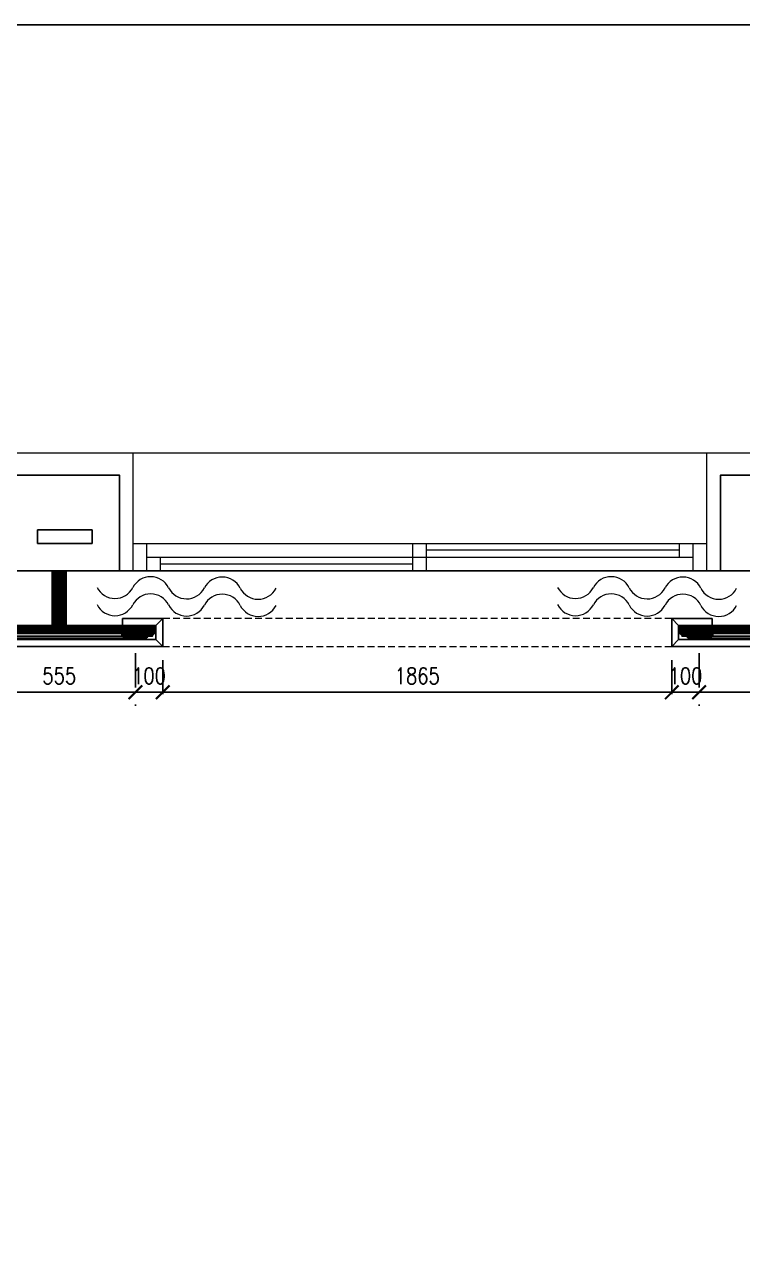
# Model space of a CAD drawing. Header units: inches. Extents: x -12478 to 399182, y -23212 to 525552.
# Drawn here: x 53392 to 56018, y 9815 to 14342 of the extents above; entities that cross this region are included whole.
import ezdxf

# ---------------------------------------------------------------- set-up
doc = ezdxf.new("R2010")
doc.units = ezdxf.units.IN
doc.header["$LTSCALE"] = 1000
doc.header["$MEASUREMENT"] = 0
doc.linetypes.add('HIDDEN', pattern=[0.375, 0.25, -0.125])
doc.linetypes.add('HIDDEN2', pattern=[0.1875, 0.125, -0.0625])
for name, color, linetype in [('8', 8, 'Continuous'), ('A-DIM', 9, 'Continuous'), ('A-WALL', 7, 'Continuous')]:
    doc.layers.add(name, color=color, linetype=linetype)
for name, color, linetype, lineweight in [('A-GLAZ', 134, 'Continuous', 18), ('A-WALL-TILE', 8, 'Continuous', 9), ('Sanitaire', 253, 'Continuous', 0), ('Wood treillis', 111, 'Continuous', 0)]:
    doc.layers.add(name, color=color, linetype=linetype, lineweight=lineweight)
doc.layers.add('Stone-GRG', color=7, linetype='Continuous', lineweight=0, true_color=0xfff2cc)
doc.styles.add('ZZ-Dim All', font='romans.shx', dxfattribs={"width": 0.8})
doc.dimstyles.new('DIM-100', dxfattribs={"dimscale": 50, "dimtxt": 1.25, "dimasz": 1, "dimexe": 1, "dimexo": 1, "dimgap": 0.6, "dimtad": 1, "dimdec": 0, "dimrnd": 5, "dimdsep": 46, "dimtxsty": 'ZZ-Dim All', "dimblk1": 'ARCHTICK', "dimblk2": 'ARCHTICK', "dimsah": 1, "dimcen": 1, "dimdle": 1, "dimclrd": 256, "dimclre": 8, "dimclrt": 256, "dimazin": 2, "dimtfac": 1, "dimtdec": 0, "dimtix": 1, "dimtmove": 2, "dimatfit": 2, "dimfxl": 0.1, "dimtolj": 1, "dimtzin": 0, "dimlwd": -1, "dimlwe": -1, "dimarcsym": 0})
pattern_1 = [(45, (46791.71627383021, 0), (-1.767766952966369, 1.767766952966369), [])]

# ---------------------------------------------------------------- blocks, each defined once
blk = doc.blocks.new('A$Cb2b8bae5')
at = {"layer": 'Sanitaire', "color": 1}
for centre, start, end in [((9.13221980514345, 589.8015865447833), 296.5605406640185, 62.84035167908414), ((72.03542323759166, 589.8015865447833), 296.5605406640185, 62.84035167908414), ((74.80697163486866, 458.4262281471656), 116.5605406640185, 242.8403516790841), ((137.7101750673169, 458.4262281471656), 116.5605406640185, 242.8403516790841), ((7.762121669594308, 327.7447607726881), 296.5605406640185, 62.84035167908414), ((70.66532510204252, 327.7447607726881), 296.5605406640185, 62.84035167908414), ((73.43687349931952, 196.3694023750704), 116.5605406640185, 242.8403516790841), ((136.3400769317677, 196.3694023750704), 116.5605406640185, 242.8403516790841), ((6.392023534045165, 65.68793500059292), 296.5605406640185, 62.84035167908414), ((69.29522696649337, 65.68793500059292), 296.5605406640185, 62.84035167908414)]:
    blk.add_arc(centre, 73.43816756634935, start, end, dxfattribs=at)
blk = doc.blocks.new('_ARCHTICK')
at = {"color": 0, "linetype": 'ByBlock', "const_width": 0.15}
blk.add_lwpolyline([(-0.5, -0.5), (0.5, 0.5)], dxfattribs=at)
blk = doc.blocks.new('*D449')
at = {"layer": 'A-DIM', "color": 8, "linetype": 'HIDDEN2', "transparency": 16777216}
for p, q in [((53240.19184824326, 12042.73675491436), (53240.19184824326, 11850)), ((53797.23609191956, 12042.73675491691), (53797.23609191956, 11850))]:
    blk.add_line(p, q, dxfattribs=at)
at = {"layer": 'A-DIM', "transparency": 16777216}
blk.add_line((53190.19184824326, 11900), (53847.23609191956, 11900), dxfattribs=at)
at = {"layer": 'Defpoints', "color": 0, "transparency": 16777216}
for p in [(53240.19184824326, 12092.73675491436), (53797.23609191956, 12092.73675491691, -1.466518336033709e-07), (53797.23609191956, 11900)]:
    blk.add_point(p, dxfattribs=at)
at = {"layer": 'A-DIM', "transparency": 16777216, "xscale": 50, "yscale": 50, "zscale": 50, "rotation": 180}
blk.add_blockref('_ARCHTICK', (53240.19184824326, 11900), dxfattribs=at)
at = {"layer": 'A-DIM', "transparency": 16777216, "xscale": 50, "yscale": 50, "zscale": 50}
blk.add_blockref('_ARCHTICK', (53797.23609191956, 11900), dxfattribs=at)
at = {"layer": 'A-DIM', "color": 3, "transparency": 16777216, "insert": (53518.71397008142, 11960), "char_height": 60, "attachment_point": 5, "style": 'ZZ-Dim All'}
blk.add_mtext('\\A1;555', dxfattribs=at)
blk = doc.blocks.new('*D450')
at = {"layer": 'A-DIM', "color": 8, "linetype": 'HIDDEN2', "transparency": 16777216}
for p, q in [((53797.23609191956, 12042.73675491691), (53797.23609191956, 11850)), ((53897.2366917101, 12017.73865940354), (53897.2366917101, 11850))]:
    blk.add_line(p, q, dxfattribs=at)
at = {"layer": 'A-DIM', "transparency": 16777216}
for p, q in [((53797.23609191956, 11900), (53747.23609191956, 11900)), ((53797.23609191956, 11900), (53897.2366917101, 11900)), ((53897.2366917101, 11900), (53947.2366917101, 11900))]:
    blk.add_line(p, q, dxfattribs=at)
at = {"layer": 'Defpoints', "color": 0, "transparency": 16777216}
for p in [(53797.23609191956, 12092.73675491691, -1.466518336033709e-07), (53897.2366917101, 12067.73865940354), (53897.2366917101, 11900)]:
    blk.add_point(p, dxfattribs=at)
at = {"layer": 'A-DIM', "transparency": 16777216, "xscale": 50, "yscale": 50, "zscale": 50}
blk.add_blockref('_ARCHTICK', (53797.23609191956, 11900), dxfattribs=at)
at = {"layer": 'A-DIM', "transparency": 16777216, "xscale": 50, "yscale": 50, "zscale": 50, "rotation": 180}
blk.add_blockref('_ARCHTICK', (53897.2366917101, 11900), dxfattribs=at)
at = {"layer": 'A-DIM', "color": 3, "transparency": 16777216, "insert": (53847.23639181483, 11960), "char_height": 60, "attachment_point": 5, "style": 'ZZ-Dim All'}
blk.add_mtext('\\A1;100', dxfattribs=at)
blk = doc.blocks.new('*D451')
at = {"layer": 'A-DIM', "color": 8, "linetype": 'HIDDEN2', "transparency": 16777216}
for p, q in [((53897.2366917101, 12017.73865940354), (53897.2366917101, 11850)), ((55760.55509512847, 12017.73865940354), (55760.55509512847, 11850))]:
    blk.add_line(p, q, dxfattribs=at)
at = {"layer": 'A-DIM', "transparency": 16777216}
blk.add_line((53847.2366917101, 11900), (55810.55509512847, 11900), dxfattribs=at)
at = {"layer": 'Defpoints', "color": 0, "transparency": 16777216}
for p in [(53897.2366917101, 12067.73865940354), (55760.55509512847, 12067.73865940354), (55760.55509512847, 11900)]:
    blk.add_point(p, dxfattribs=at)
at = {"layer": 'A-DIM', "transparency": 16777216, "xscale": 50, "yscale": 50, "zscale": 50, "rotation": 180}
blk.add_blockref('_ARCHTICK', (53897.2366917101, 11900), dxfattribs=at)
at = {"layer": 'A-DIM', "transparency": 16777216, "xscale": 50, "yscale": 50, "zscale": 50}
blk.add_blockref('_ARCHTICK', (55760.55509512847, 11900), dxfattribs=at)
at = {"layer": 'A-DIM', "color": 3, "transparency": 16777216, "insert": (54828.89589341928, 11960), "char_height": 60, "attachment_point": 5, "style": 'ZZ-Dim All'}
blk.add_mtext('\\A1;1865', dxfattribs=at)
blk = doc.blocks.new('*D452')
at = {"layer": 'A-DIM', "color": 8, "linetype": 'HIDDEN2', "transparency": 16777216}
for p, q in [((55860.55495636661, 12042.73675491436), (55860.55495636661, 11850)), ((55760.55509512847, 12017.73865940354), (55760.55509512847, 11850))]:
    blk.add_line(p, q, dxfattribs=at)
at = {"layer": 'A-DIM', "transparency": 16777216}
for p, q in [((55760.55509512847, 11900), (55710.55509512847, 11900)), ((55760.55509512847, 11900), (55860.55495636661, 11900)), ((55860.55495636661, 11900), (55910.55495636661, 11900))]:
    blk.add_line(p, q, dxfattribs=at)
at = {"layer": 'Defpoints', "color": 0, "transparency": 16777216}
for p in [(55860.55495636661, 12092.73675491436), (55760.55509512847, 12067.73865940354), (55860.55495636661, 11900)]:
    blk.add_point(p, dxfattribs=at)
at = {"layer": 'A-DIM', "transparency": 16777216, "xscale": 50, "yscale": 50, "zscale": 50}
blk.add_blockref('_ARCHTICK', (55760.55509512847, 11900), dxfattribs=at)
at = {"layer": 'A-DIM', "transparency": 16777216, "xscale": 50, "yscale": 50, "zscale": 50, "rotation": 180}
blk.add_blockref('_ARCHTICK', (55860.55495636661, 11900), dxfattribs=at)
at = {"layer": 'A-DIM', "color": 3, "transparency": 16777216, "insert": (55810.55502574754, 11960), "char_height": 60, "attachment_point": 5, "style": 'ZZ-Dim All'}
blk.add_mtext('\\A1;100', dxfattribs=at)
blk = doc.blocks.new('*D453')
at = {"layer": 'A-DIM', "color": 8, "linetype": 'HIDDEN2', "transparency": 16777216}
for p, q in [((55860.55495636661, 12042.73675491436), (55860.55495636661, 11850)), ((56417.59920004292, 12042.73675491691), (56417.59920004292, 11850))]:
    blk.add_line(p, q, dxfattribs=at)
at = {"layer": 'A-DIM', "transparency": 16777216}
blk.add_line((55810.55495636661, 11900), (56467.59920004292, 11900), dxfattribs=at)
at = {"layer": 'Defpoints', "color": 0, "transparency": 16777216}
for p in [(55860.55495636661, 12092.73675491436), (56417.59920004292, 12092.73675491691, -1.46651833603371e-07), (56417.59920004292, 11900)]:
    blk.add_point(p, dxfattribs=at)
at = {"layer": 'A-DIM', "transparency": 16777216, "xscale": 50, "yscale": 50, "zscale": 50, "rotation": 180}
blk.add_blockref('_ARCHTICK', (55860.55495636661, 11900), dxfattribs=at)
at = {"layer": 'A-DIM', "transparency": 16777216, "xscale": 50, "yscale": 50, "zscale": 50}
blk.add_blockref('_ARCHTICK', (56417.59920004292, 11900), dxfattribs=at)
at = {"layer": 'A-DIM', "color": 3, "transparency": 16777216, "insert": (56139.07707820476, 11960), "char_height": 60, "attachment_point": 5, "style": 'ZZ-Dim All'}
blk.add_mtext('\\A1;555', dxfattribs=at)

msp = doc.modelspace()

# ---------------------------------------------------------------- hatches: boundary and pattern name
at = {"layer": 'Stone-GRG'}
h = msp.add_hatch(dxfattribs=at)
h.set_pattern_fill('ANSI31', color=253, scale=20)
h.set_pattern_definition(pattern_1)
h.paths.add_polyline_path([(53544.58524808633, 12344.48587691222), (53492.84416849907, 12344.48587691222), (53492.84269091714, 12144.47970567746), (53518.71397008141, 12144.47970567746), (53544.5837705044, 12144.47970567746)])
at = {"layer": 'Stone-GRG', "lineweight": 0}
h = msp.add_hatch(dxfattribs=at)
h.set_pattern_fill('ANSI31', color=253, scale=20)
h.set_pattern_definition(pattern_1)
h.paths.add_polyline_path([(53246.43667757841, 12144.47970567746), (53165.19121513823, 12144.47970567746), (53165.19197859622, 12117.73675491691), (53170.19121513826, 12117.73675491691, 0.4142135623961107), (53177.69121513803, 12110.23675491703), (53177.69121513803, 12105.23675491691), (53190.19166314771, 12105.23675491691), (53195.19249037659, 12105.23675491691, 0.4142135623958267), (53202.69249037636, 12097.73675491703), (53202.69249037636, 12092.7386260916), (53277.69120611016, 12092.7386260916), (53277.69120611016, 12097.73853383668), (53277.85452050387, 12097.73853323399, 0.4078495229997883), (53285.19120611016, 12105.23675491691), (53290.18967790925, 12105.23675491674), (53290.189444636, 12115.23864487109), (53246.43667757841, 12115.23864487126)])
h.paths.add_polyline_path([(53790.9912625844, 12144.47970567746), (53518.71397008141, 12144.47970567746), (53246.43667757841, 12144.47970567746), (53246.43667757841, 12115.23864487126), (53290.189444636, 12115.23864487109), (53518.71397008141, 12115.23864487126), (53790.9912625844, 12115.23864487127)])
h.paths.add_polyline_path([(53867.23672502456, 12117.73675491691), (53872.23672502459, 12117.73675491691), (53872.23672502459, 12144.47970567746), (53790.9912625844, 12144.47970567746), (53790.9912625844, 12115.23864487126), (53747.23849552681, 12115.23864487109), (53747.23826225402, 12105.23677412053), (53752.23673405266, 12105.23675491691, 0.41421356238304), (53759.73673405266, 12097.73675491709), (53759.73673405266, 12092.7386260916), (53834.73544978647, 12092.7386260916), (53834.73544978647, 12097.73675491703, 0.4142135623958267), (53842.23544978623, 12105.23675491691), (53847.23627701512, 12105.23675491691), (53859.73672502479, 12105.23675491691), (53859.73672502479, 12110.23675491703, 0.4142135623961107)])
h = msp.add_hatch(dxfattribs=at)
h.set_pattern_fill('ANSI31', color=253, scale=20)
h.set_pattern_definition([(45, (46771.37612024166, -1.818989403545856e-12), (-1.767766952966369, 1.767766952966369), [])])
h.paths.add_polyline_path([(56411.35437070776, 12144.47970567746), (56492.59983314793, 12144.47970567746), (56492.59906968995, 12117.73675491691), (56487.59983314791, 12117.73675491691, -0.4142135623961107), (56480.09983314814, 12110.23675491703), (56480.09983314814, 12105.23675491691), (56467.59938513847, 12105.23675491691), (56462.59855790959, 12105.23675491691, -0.4142135623958267), (56455.09855790982, 12097.73675491703), (56455.09855790982, 12092.73862609159), (56380.09984217602, 12092.73862609159), (56380.09984217602, 12097.73853383668), (56379.9365277823, 12097.73853323399, -0.4078495229997883), (56372.59984217602, 12105.23675491691), (56367.60137037692, 12105.23675491673), (56367.60160365017, 12115.23864487108), (56411.35437070776, 12115.23864487126)])
h.paths.add_polyline_path([(55866.79978570177, 12144.47970567746), (56139.07707820476, 12144.47970567746), (56411.35437070776, 12144.47970567746), (56411.35437070776, 12115.23864487126), (56367.60160365017, 12115.23864487108), (56139.07707820476, 12115.23864487126), (55866.79978570177, 12115.23864487127)])
h.paths.add_polyline_path([(55790.55432326162, 12117.73675491691), (55785.55432326158, 12117.73675491691), (55785.55432326158, 12144.47970567746), (55866.79978570177, 12144.47970567746), (55866.79978570177, 12115.23864487126), (55910.55255275936, 12115.23864487108), (55910.55278603216, 12105.23677412053), (55905.55431423351, 12105.23675491691, -0.41421356238304), (55898.05431423351, 12097.73675491709), (55898.05431423351, 12092.73862609159), (55823.0555984997, 12092.73862609159), (55823.0555984997, 12097.73675491703, -0.4142135623958267), (55815.55559849994, 12105.23675491691), (55810.55477127105, 12105.23675491691), (55798.05432326139, 12105.23675491691), (55798.05432326139, 12110.23675491703, -0.4142135623961107)])

# ---------------------------------------------------------------- linework, layer by layer
at = {"layer": '8'}
for p, q in [((53872.2352479198, 12144.47970567745, -1.466518336033709e-07), (53897.23521460531, 12169.47967236296, -1.466518336033709e-07)), ((53872.23672502459, 12092.73862609161, -1.466518336033709e-07), (53872.23672502459, 12144.47970567746, -1.466518336033709e-07)), ((55785.55506181398, 12144.47970567746, -1.466518336033709e-07), (55760.55509512847, 12169.47967236296, -1.466518336033709e-07)), ((55785.55432326158, 12092.7386260916, -1.46651833603371e-07), (55785.55432326158, 12144.47970567746, -1.46651833603371e-07)), ((53165.19269224301, 12092.7386260916, -1.466518336033709e-07), (53518.71397008141, 12092.7386260916, -1.466518336033709e-07)), ((53872.2352479198, 12092.7386260916, -1.466518336033709e-07), (53518.71397008141, 12092.7386260916, -1.466518336033709e-07)), ((53872.2352479198, 12092.7386260916, -1.466518336033709e-07), (53897.23521460531, 12067.73865940609, -1.466518336033709e-07)), ((55785.55506181398, 12092.7386260916, -1.466518336033709e-07), (55760.55509512847, 12067.7386594061, -1.466518336033709e-07)), ((55785.55580036637, 12092.73862609159, -1.466518336033709e-07), (56139.07707820476, 12092.7386260916, -1.466518336033709e-07)), ((55760.55509512847, 12067.7386594061, -1.466518336033709e-07), (56517.59906128106, 12067.7386594061, -1.466518336033709e-07))]:
    msp.add_line(p, q, dxfattribs=at)
at = {"layer": '8', "color": 1}
msp.add_lwpolyline([(46772.5, 14341.62520427268), (65403.21766513214, 14341.62520427268), (65403.21766513214, 2.540420479956083), (46772.5, 2.540420479956083)], close=True, dxfattribs=at)
at = {"layer": '8', "color": 1, "elevation": -1.466518336033709e-07}
msp.add_lwpolyline([(57289.37805094256, 1649.540546049713), (54414.37634644163, 1649.56263489906), (54414.376254168, 6349.520045420404), (49889.3433290387, 6349.485877914683), (49889.29903988684, 12344.48587691222), (59789.29903961674, 12344.48587691222), (59789.34332837657, 6349.539145781706), (56414.3416240962, 6349.514212342805), (56414.3416240962, 3040.925600435377), (57289.36777155619, 3040.932064993859), (57289.37805094256, 1649.540546049713)], dxfattribs=at)
at = {"layer": '8', "elevation": -1.466518336033709e-07}
for points in [[(53897.2366917101, 12169.47967236296), (53749.93657227856, 12169.47967236296)], [(53749.93657227856, 12169.47967236296), (53749.93657227857, 12144.47970567746)], [(53897.23521460531, 12067.73865940609), (53897.23521460531, 12169.47967236296)], [(55760.55509512847, 12067.7386594061), (55760.55509512847, 12169.47967236296)], [(55760.55509512847, 12169.47967236296), (55907.85521456, 12169.47967236296)], [(55907.85521456, 12169.47967236296), (55907.85521456, 12144.47970567746)], [(53140.19272555751, 12067.7386594061), (53518.71397008141, 12067.7386594061)], [(53897.23521460531, 12067.7386594061), (53518.71397008141, 12067.7386594061)]]:
    msp.add_lwpolyline(points, dxfattribs=at)
at = {"layer": 'A-GLAZ'}
for p, q in [((53789.06486223007, 12444.53110622629, 6.987626381480552e-07), (55889.06486217264, 12444.54662035985, 6.987626381480552e-07)), ((53789.07633953262, 12444.51468777028, 3.180385252188882e-08), (55889.07633947546, 12444.53020190389, 3.180385252188882e-08)), ((53839.06560096456, 12344.53147559708, 6.987626381480552e-07), (53839.0648622287, 12444.5314755943, 6.987626381480552e-07)), ((53839.07707826741, 12344.51505714105, 3.180385252188882e-08), (53839.0763395314, 12444.51505713833, 3.180385252188882e-08)), ((54813.08341248488, 12344.53876367441, 6.987626381480552e-07), (54813.08267374896, 12444.53876367153, 6.987626381480552e-07)), ((54813.09488978767, 12344.5223452184, 3.180385252188882e-08), (54813.09415105174, 12444.52234521571, 3.180385252188882e-08)), ((54863.08341248351, 12344.53913304236, 6.987626381480552e-07), (54863.08267374753, 12444.53913303957, 6.987626381480552e-07)), ((55789.06504685932, 12419.54588162446, 6.987626381480552e-07), (54863.0828584315, 12419.53913304019, 6.987626381480552e-07)), ((54863.0948897863, 12344.5227145863, 3.180385252188882e-08), (54863.09415105032, 12444.52271458355, 3.180385252188882e-08)), ((55789.07652416226, 12419.52946316861, 3.180385252188882e-08), (54863.09433573435, 12419.52271458416, 3.180385252188882e-08)), ((55789.06523154338, 12394.54588162521, 6.987626381480552e-07), (55789.06486217535, 12444.54588162378, 6.987626381480552e-07)), ((55789.07670884614, 12394.52946316933, 3.180385252188882e-08), (55789.07633947826, 12444.52946316787, 3.180385252188882e-08)), ((55839.06560090999, 12344.5462509944, 6.987626381480552e-07), (55839.06486217389, 12444.54625099163, 6.987626381480552e-07)), ((55839.07707821301, 12344.52983253858, 3.180385252188882e-08), (55839.07633947683, 12444.52983253589, 3.180385252188882e-08)), ((53839.06523159664, 12394.53147559558, 6.987626381480552e-07), (55839.06523154202, 12394.54625099315, 6.987626381480552e-07)), ((53839.07670889961, 12394.51505713958, 3.180385252188882e-08), (55839.07670884495, 12394.52983253717, 3.180385252188882e-08)), ((53889.06560096313, 12344.53184496492, 6.987626381480552e-07), (53889.06523159528, 12394.53184496364, 6.987626381480552e-07)), ((53889.06541627934, 12369.53184496413, 6.987626381480552e-07), (54813.08322780096, 12369.5387636737, 6.987626381480552e-07)), ((53889.07707826604, 12344.51542650907, 3.180385252188882e-08), (53889.07670889806, 12394.51542650757, 3.180385252188882e-08)), ((53889.0768935821, 12369.51542650825, 3.180385252188882e-08), (54813.09470510372, 12369.52234521759, 3.180385252188882e-08)), ((53789.06560096596, 12344.531106229, 6.987626381480552e-07), (55889.06560090877, 12344.5466203625, 6.987626381480552e-07)), ((53789.07707826883, 12344.51468777297, 3.180385252188882e-08), (55889.07707821156, 12344.53020190667, 3.180385252188882e-08))]:
    msp.add_line(p, q, dxfattribs=at)
at = {"layer": 'A-WALL', "color": 1}
for p, q in [((53639.07597012073, 12494.51357961859, 3.180385252188882e-08), (53439.07597012602, 12494.51210208223, 6.846681092273175e-08)), ((53439.07597012602, 12494.51210208223, 6.846681092273175e-08), (53439.07633950998, 12444.51210208335, 6.846681092273175e-08)), ((53639.07597012073, 12494.51357961859, 3.180385252188882e-08), (53639.07633950486, 12444.5135796199, 3.180385252188882e-08)), ((53639.07633950486, 12444.5135796199, 3.180385252188882e-08), (53439.07633950998, 12444.51210208335, 6.846681092273175e-08))]:
    msp.add_line(p, q, dxfattribs=at)
at = {"layer": 'A-WALL', "elevation": 6.846681092273175e-08}
for points in [[(53339.07707828117, 12344.51136331787), (53739.07707827043, 12344.51431839056), (53739.07449258174, 12694.51431838103), (53339.07449259242, 12694.51136330822)], [(55939.07707821016, 12344.5305712907), (56339.07707819936, 12344.53352636348), (56339.0744925107, 12694.53352635397), (55939.07449252155, 12694.53057128095)]]:
    msp.add_lwpolyline(points, close=True, dxfattribs=at)
at = {"layer": 'A-WALL-TILE'}
for p, q in [((53789.08855532919, 12344.53110640007, 6.987626381480552e-07), (53789.07304074313, 12774.51468721338, -1.822010879300403e-08)), ((55889.06560090877, 12344.5466203625, 6.987626381480552e-07), (55889.07476233091, 12774.53020135828, -1.822010879330261e-08)), ((53789.07707826889, 12344.51468777476, 3.180385252188882e-08), (53739.07707827032, 12344.51431839055, 3.180385252188882e-08)), ((55889.07707821156, 12344.53020190667, 3.180385252188882e-08), (55939.07707821016, 12344.5305712907, 3.180385252188882e-08))]:
    msp.add_line(p, q, dxfattribs=at)
at = {"layer": 'A-WALL-TILE', "elevation": -1.466518336033709e-07}
msp.add_lwpolyline([(60139.30554076604, 11464.56160069004), (60219.30554076395, 11464.56219170461), (60219.30022163296, 12184.56219167059), (60279.30022163401, 12184.56263493167), (60279.29541964084, 12834.56263491375), (59629.29541965836, 12834.5578329206), (59629.29586291927, 12774.55783292223), (50049.29586317837, 12774.48705892933), (50049.29541991722, 12834.48705892774), (49399.2954199352, 12834.48225693454), (49399.30022192828, 12184.48225695222), (49459.30022192682, 12184.48270021341), (49459.32491525338, 8841.982705297094), (49889.32491524285, 8841.985882000736), (49889.32454585875, 8891.985881998771)], dxfattribs=at)
at = {"layer": 'Sanitaire', "color": 1}
for p, q in [((53492.84269126248, 12144.52645096538, -1.099316070759245e-07), (53492.8441693159, 12344.59644431372, 6.852407904933674e-08)), ((53544.58377084692, 12144.52606871875, -1.099316070759245e-07), (53544.58524890034, 12344.5960620671, 6.852407904933674e-08))]:
    msp.add_line(p, q, dxfattribs=at)
at = {"layer": 'Sanitaire', "linetype": 'HIDDEN', "ltscale": 0.1}
for p, q in [((55760.55509512847, 12169.47967236296, -1.466518336033709e-07), (53897.2366917101, 12169.47967236296, -1.466518336033709e-07)), ((53897.2366917101, 12067.7386594061, -1.466518336033709e-07), (55760.55509512847, 12067.7386594061, -1.466518336033709e-07))]:
    msp.add_line(p, q, dxfattribs=at)
at = {"layer": 'Wood treillis', "color": 0, "lineweight": -2}
for p, q in [((53759.73673405266, 12097.73675491709, -1.466518336033709e-07), (53277.85452050389, 12097.73853323399, -1.466518336033709e-07)), ((53290.18967786785, 12105.23853005401, -1.466518336033709e-07), (53752.23673405266, 12105.23675491691, -1.466518336033709e-07)), ((55898.05431423351, 12097.73675491709, -1.46651833603371e-07), (56379.93652778228, 12097.73853323399, -1.466518336033709e-07)), ((56367.60137041832, 12105.23853005401, -1.466518336033709e-07), (55905.55431423351, 12105.23675491691, -1.46651833603371e-07))]:
    msp.add_line(p, q, dxfattribs=at)
at = {"layer": 'Wood treillis', "color": 0, "lineweight": -2, "elevation": -1.466518336033709e-07}
for points in [[(53518.71397008141, 12115.23864487126), (53246.43667757841, 12115.23864487127), (53246.43667757841, 12144.47970567746), (53518.71397008141, 12144.47970567746)], [(53518.71397008141, 12115.23864487126), (53790.9912625844, 12115.23864487127), (53790.9912625844, 12144.47970567746), (53518.71397008141, 12144.47970567746)], [(56139.07707820476, 12115.23864487126), (55866.79978570177, 12115.23864487127), (55866.79978570177, 12144.47970567746), (56139.07707820476, 12144.47970567746)]]:
    msp.add_lwpolyline(points, dxfattribs=at)
at = {"layer": 'Wood treillis', "color": 0, "lineweight": -2}
for points, elevation in [([(53790.9912625844, 12144.47970567746), (53790.9912625844, 12115.23864487126), (53747.23849552681, 12115.23864487109), (53747.23826225357, 12105.23675491674), (53752.23673405266, 12105.23675491691, 0.4142135623830401), (53759.73673405266, 12097.73675491709), (53759.73673405266, 12092.73675491691), (53834.73544978647, 12092.73675491691), (53834.73544978647, 12097.73675491703, 0.4142135623958266), (53842.23544978623, 12105.23675491691), (53847.23627701512, 12105.23675491691), (53847.23627701512, 12105.23675491691), (53859.73672502479, 12105.23675491691), (53859.73672502479, 12110.23675491703, 0.4142135623961107), (53867.23672502456, 12117.73675491691), (53872.23672502456, 12117.73675491691), (53872.23672502459, 12144.47970567746)], -1.466518336033709e-07), ([(55866.79978570177, 12144.47970567746), (55866.79978570177, 12115.23864487126), (55910.55255275936, 12115.23864487108), (55910.5527860326, 12105.23675491673), (55905.55431423351, 12105.23675491691, -0.4142135623830401), (55898.05431423351, 12097.73675491709), (55898.05431423351, 12092.73675491691), (55823.0555984997, 12092.73675491691), (55823.0555984997, 12097.73675491703, -0.4142135623958266), (55815.55559849994, 12105.23675491691), (55810.55477127105, 12105.23675491691), (55810.55477127105, 12105.23675491691), (55798.05432326139, 12105.23675491691), (55798.05432326139, 12110.23675491703, -0.4142135623961107), (55790.55432326162, 12117.73675491691), (55785.55432326162, 12117.73675491691), (55785.55432326159, 12144.47970567746)], -1.46651833603371e-07)]:
    msp.add_lwpolyline(points, format="xyb", close=True, dxfattribs=dict(at, elevation=elevation))

# ---------------------------------------------------------------- block references
at = {"layer": 'A-DIM', "rotation": 270}
for p in [(53656.90484545206, 12322.95835464253), (55342.6387630977, 12322.95835464253)]:
    msp.add_blockref('A$Cb2b8bae5', p, dxfattribs=at)

# ---------------------------------------------------------------- dimensions: what is measured, and where the dimension line sits
at = {"layer": 'A-DIM'}
for base, p1, p2, picture, middle in [((53797.23609191956, 11900), (53240.19184824326, 12092.73675491436), (53797.23609191956, 12092.73675491691, -1.466518336033709e-07), '*D449', (53518.71397008142, 11960)), ((53897.2366917101, 11900), (53797.23609191956, 12092.73675491691, -1.466518336033709e-07), (53897.2366917101, 12067.73865940354), '*D450', (53847.23639181483, 11960)), ((55860.55495636661, 11900), (55760.55509512847, 12067.73865940354), (55860.55495636661, 12092.73675491436), '*D452', (55810.55502574754, 11960)), ((56417.59920004292, 11900), (55860.55495636661, 12092.73675491436), (56417.59920004292, 12092.73675491691, -1.46651833603371e-07), '*D453', (56139.07707820476, 11960)), ((55760.55509512847, 11900), (53897.2366917101, 12067.73865940354), (55760.55509512847, 12067.73865940354), '*D451', (54828.89589341928, 11960))]:
    dim = msp.add_linear_dim(base=base, p1=p1, p2=p2, dimstyle='DIM-100', override={"dimtxt": 1.2, "dimclrt": 3}, dxfattribs=at)
    dim.commit()
    dim.dimension.update_dxf_attribs({"geometry": picture, "text_midpoint": middle})

doc.saveas('drawing.dxf')
